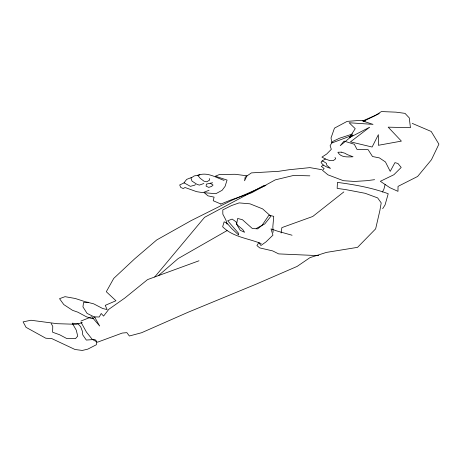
<?xml version="1.0" encoding="UTF-8"?>
<svg xmlns="http://www.w3.org/2000/svg" width="462" height="462" viewBox="0 0 462 462"><rect width="100%" height="100%" fill="white"/><g stroke="black" fill="none" stroke-linecap="round" stroke-linejoin="round"><path stroke-width="0.69" d="M281.092 233.004L281.866 227.616L312.751 216.476L343.838 191.921M385.117 184.494L383.905 189.183L382.415 192.094M382.68 208.714L385.06 204.949L388.224 193.74C371.933 187.722 354.631 184.661 337.451 182.398L337.144 188.392L345.749 189.599L365.199 193.307L377.656 197.915L381.208 202.91L379.88 210.522L375.646 228.857L357.548 247.349L326.461 252.396L310.002 257.623L297.095 266.424L256.398 284.049L188.046 312.272L141.58 332.732L129.36 336.001L126.865 332.646L122.245 333.062L97.424 342.221L92.256 339.379L86.463 332.109L81.012 322.239M154.724 276.981L204.556 217.336L263.975 185.505M195.42 184.453L194.825 185.141L190.373 186.336L184.02 182.808L186.654 179.383L191.447 177.5M158.46 275.612L178.188 258.541L227.085 230.567M325.45 158.992L322.193 160.868L321.044 162.41C323.105 165.898 326.923 167.117 330.486 168.416L326.801 165.257L326.513 163.369L323.544 161.457L322.083 161.019M323.308 165.217L321.333 166.355L324.128 168.509L322.47 170.293L327.974 174.85L343.393 180.688L354.539 181.451L366.539 180.7L374.595 179.678M256.173 228.534L264.79 223.908L270.905 216.28L262.612 208.882L249.988 203.829L239.137 202.893L231.583 205.532L222.8 209.904L222.834 214.189L225.918 220.091L227.096 224.203M184.442 182.709L179.689 184.962L180.746 187.433L183.241 188.536L185.025 187.508L196.593 191.655L202.824 192.66L209.061 190.292M379.308 113.594L362.676 120.975L373.053 124.382L349.145 122.753L355.238 128.679L349.411 137.659L369.658 127.223L350.467 141.846L372.118 147.026L378.378 134.667L378.355 145.293L401.386 141.118L388.184 127.16L410.441 127.691L409.274 117.897L405.001 113.363L396.055 112.162L381.393 111.561L374.982 115.743L363.138 121.391L365.812 120.877L360.429 120.363L347.112 121.379L334.465 128.13L331.011 137.988L331.895 142.96L353.02 135.089L340.199 145.703L344.063 141.083L354.319 144.271L356.982 149.388L368.127 149.665L372.522 156.52L379.389 157.9L385.447 161.943L390.217 171.367L394.941 162.63L397.949 163.49L401.207 167.435L393.901 174.723L380.359 181.3L389.847 187.67L397.978 191.349L398.03 186.377L417.636 176.455L431.45 159.742L438.9 144.156L431.208 131.474L412.231 123.383M265.921 185.406L231.3 200.56L191.193 220.582L156.728 239.945L134.731 258.778L113.744 278.395L106.3 291.73L115.95 300.745L105.215 305.365L107.155 309.575L102.703 308.524L93.642 303.817L84.783 301.582L75.294 298.492L65.038 296.673L59.523 298.677L63.791 304.579L72.557 310.337L77.893 312.202L86.365 316.759L92.129 318.722L94.97 317.279L87.093 313.403L82.952 306.889L83.553 302.437L88.346 302.269M220.778 204.077L230.873 199.977L251.836 192.694L275.306 179.857L293.711 175.416L309.863 175.843M80.971 321.038L91.707 316.765L99.705 326.045L94.508 316.863L99.255 317.013L101.213 313.49L103.58 316.083L108.807 309.309L124.855 298.007L147.574 279.591L199.001 260.782M203.858 183.506L199.278 185.118L196.737 184.188L191.99 181.098L190.979 178.113L194.121 175.964L199.89 174.838M352.558 133.992L339.489 138.242L332.657 141.493L330.105 145.697L331.329 149.301L326.698 154.019L321.945 157.103L325.629 159.084L329.781 160.609L333.339 160.609L335.718 158.749L335.002 157.45M82.328 322.655L76.259 324.289L57.097 323.689L30.989 320.247L23.1 321.858L26.057 327.344L45.79 338.224L51.727 338.571L75.023 349.503L82.317 350.439L87.786 349.145L96.402 344.721L96.702 341.268L94.802 339.478L86.319 340.061L82.767 334.921L82.311 331.075L80.665 326.692L77.876 323.706L72.234 323.186L76.247 330.116L77.72 336.117L75.514 338.611L66.695 338.507L59.581 334.731L52.628 332.23L52.766 326.334L51.161 323.492M212.636 182.756L206.398 184.095L206.098 186.174L208.766 187.376L211.613 186.423L213.057 185.054L210.135 183.171M318.78 255.648L278.678 253.904L272.62 250.889L259.736 247.898L256.901 245.57L258.859 242.585L260.926 245.495L265.979 241.903L272.95 235.152L271.009 228.886L277.113 231.04L292.071 235.239M204.77 192.758L215.881 193.699L222.118 190.298L225.092 186.336L227.056 180.07L215.321 176.218L219.479 174.509L235.083 174.278L246.951 175.803L244.565 180.792L245.166 177.171L251.409 172.892L278.881 171.292L288.935 169.756L309.881 167.619L321.748 169.681M224.087 180.411C215.598 177.454 207.103 171.575 197.811 175.352L200.179 178.292L204.031 181.208L206.832 181.797L209.673 180.013L209.251 178.54M261.226 243.613C248.285 238.288 232.952 237.15 222.638 226.773L224.134 221.806L227.223 223.446L231.837 228.661L238.646 235.008L238.525 233.218L227.697 220.778L232.149 219.092L236.001 221.812L237.48 225.751L240.269 230.307L244.589 232.27L242.689 229.452L236.59 224.405L237.624 218.486L242.411 219.687L252.316 228.505L257.657 228.852L262.116 225.254L268.959 215.153L273.747 216.355L272.84 226.657L273.123 232.311M220.905 204.008L213.196 200.722L214.091 197.124L207.987 195.848L204.135 192.59M341.245 152.142L337.884 152.269C340.898 157.767 347.759 156.959 353.049 156.774L347.303 154.62L344.929 153.251L341.245 152.142"/></g></svg>
